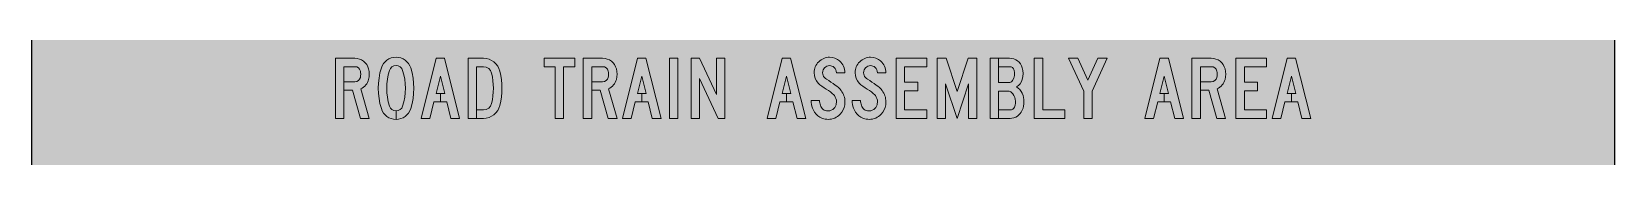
# Model space of a CAD drawing. Header units: millimetres. Extents: x 1969 to 2074, y 2991 to 3097.
# Drawn here: x 1969 to 2074, y 3064.3 to 3071.5 of the extents above; entities that cross this region are included whole.
import ezdxf

# ---------------------------------------------------------------- set-up
doc = ezdxf.new("R2010")
doc.units = ezdxf.units.MM
doc.layers.add('DIM', color=1, linetype='Continuous')
doc.layers.add('L18', color=4, linetype='Continuous')
doc.layers.add('GSCOLORFILL', color=7, linetype='Continuous', lineweight=0)

# ---------------------------------------------------------------- blocks, each defined once
blk = doc.blocks.new('*U400')
at = {"layer": 'GSCOLORFILL', "true_color": 0xf5f5f5, "transparency": 33554687}
blk.add_hatch(color=7, dxfattribs=at).paths.add_polyline_path([(-950, -1000), (950, -1000, 0.414214), (1050, -900), (1050, 900, 0.414214), (950, 1000), (-950, 1000, 0.414214), (-1050, 900), (-1050, -900, 0.414214)])
at = {"layer": 'GSCOLORFILL', "color": 7, "linetype": 'Continuous', "true_color": 0xf5f5f5, "transparency": 33554687}
blk.add_lwpolyline([(-950, -1000), (950, -1000, 0.414214), (1050, -900), (1050, 900, 0.414214), (950, 1000), (-950, 1000, 0.414214), (-1050, 900), (-1050, -900, 0.414214), (-950, -1000)], format="xyb", close=True, dxfattribs=at).dxf.unprotected_set("ltscale", 0)
blk.add_lwpolyline([(-950, -1000), (950, -1000, 0.414214), (1050, -900), (1050, 900, 0.414214), (950, 1000), (-950, 1000, 0.414214), (-1050, 900), (-1050, -900, 0.414214), (-950, -1000)], format="xyb", close=True, dxfattribs=at).dxf.unprotected_set("ltscale", 0)
blk = doc.blocks.new('*U375')
at = {"layer": 'GSCOLORFILL', "linetype": 'Continuous'}
blk.add_hatch(color=0, dxfattribs=at).paths.add_polyline_path([(64.3, 172, -0.344881), (82.7, 157.6, -0.12178), (82.7, 136.4, -0.344881), (64.3, 122), (28, 122), (28, 94), (56.1, 94), (82.9, 0), (112, 0), (84, 98.3, 0.227614), (109.9, 129.7, 0.12178), (109.9, 164.3, 0.344881), (64.3, 200), (0, 200), (0, 0), (28, 0), (28, 172)])
at = {"layer": 'GSCOLORFILL', "color": 0}
blk.add_lwpolyline([(64.3, 122, 0.344881), (82.7, 136.4, 0.12178), (82.7, 157.6, 0.344881), (64.3, 172), (28, 172), (28, 0), (0, 0), (0, 200), (64.3, 200, -0.344881), (109.9, 164.3, -0.12178), (109.9, 129.7, -0.227614), (84, 98.3), (112, 0), (82.9, 0), (56.1, 94), (28, 94), (28, 122)], format="xyb", close=True, dxfattribs=at)
blk = doc.blocks.new('*U376')
at = {"layer": 'GSCOLORFILL', "linetype": 'Continuous'}
blk.add_hatch(color=0, dxfattribs=at).paths.add_polyline_path([(81, 40.6, -0.328043), (59, 24.5), (59, -3.5, 0.328109), (107.7, 32.3, 0.152381), (107.7, 167.7, 0.735537), (10.3, 167.7, 0.152381), (10.3, 32.3, 0.328163), (59, -3.5), (59, 24.5, -0.328163), (37, 40.6, -0.152381), (37, 159.4, -0.735537), (81, 159.4, -0.152381)])
at = {"layer": 'GSCOLORFILL', "color": 0}
blk.add_lwpolyline([(59, 24.5, -0.328163), (37, 40.6, -0.152381), (37, 159.4, -0.735537), (81, 159.4, -0.152381), (81, 40.6, -0.328043), (59, 24.5), (59, -3.5, 0.328109), (107.7, 32.3, 0.152381), (107.7, 167.7, 0.735537), (10.3, 167.7, 0.152381), (10.3, 32.3, 0.328163), (59, -3.5)], format="xyb", close=True, dxfattribs=at)
blk = doc.blocks.new('*U377')
at = {"layer": 'GSCOLORFILL', "linetype": 'Continuous'}
blk.add_hatch(color=0, dxfattribs=at).paths.add_polyline_path([(78, 200), (50, 200), (0, 0), (28.9, 0), (42.6, 55), (64, 55), (64, 83), (49.6, 83), (64, 140.6), (78.4, 83), (64, 83), (64, 55), (85.4, 55), (99.1, 0), (128, 0)])
at = {"layer": 'GSCOLORFILL', "color": 0}
blk.add_lwpolyline([(64, 83), (49.6, 83), (64, 140.6), (78.4, 83), (64, 83), (64, 55), (85.4, 55), (99.1, 0), (128, 0), (78, 200), (50, 200), (0, 0), (28.9, 0), (42.6, 55), (64, 55)], close=True, dxfattribs=at)
blk = doc.blocks.new('*U378')
at = {"layer": 'GSCOLORFILL', "linetype": 'Continuous'}
blk.add_hatch(color=0, dxfattribs=at).paths.add_polyline_path([(78.2, 150.4, -0.114899), (78.2, 49.6, -0.348682), (50.9, 28), (28, 28), (28, 0), (50.9, 0, 0.348682), (105.5, 43.3, 0.114899), (105.5, 156.7, 0.348682), (50.9, 200), (0, 200), (0, 0), (28, 0), (28, 172), (50.9, 172, -0.348682)])
at = {"layer": 'GSCOLORFILL', "color": 0}
blk.add_lwpolyline([(28, 28), (28, 0), (50.9, 0, 0.348682), (105.5, 43.3, 0.114899), (105.5, 156.7, 0.348682), (50.9, 200), (0, 200), (0, 0), (28, 0), (28, 172), (50.9, 172, -0.348682), (78.2, 150.4, -0.114899), (78.2, 49.6, -0.348682), (50.9, 28)], format="xyb", close=True, dxfattribs=at)
blk = doc.blocks.new('*U374')
at = {"layer": 'DIM', "color": 28, "true_color": 0x0a0a0a, "xscale": 0.4, "yscale": 0.4, "zscale": 0.4}
for name, p in [('*U375', (0, 0)), ('*U376', (56.8, 0)), ('*U377', (113.6, 0)), ('*U378', (176, 0))]:
    blk.add_blockref(name, p, dxfattribs=at)
blk = doc.blocks.new('*U380')
at = {"layer": 'GSCOLORFILL', "linetype": 'Continuous'}
blk.add_hatch(color=0, dxfattribs=at).paths.add_polyline_path([(37, 172), (0, 172), (0, 200), (102, 200), (102, 172), (65, 172), (65, 0), (37, 0)])
at = {"layer": 'GSCOLORFILL', "color": 0}
blk.add_lwpolyline([(37, 172), (0, 172), (0, 200), (102, 200), (102, 172), (65, 172), (65, 0), (37, 0)], close=True, dxfattribs=at)
blk = doc.blocks.new('*U381')
at = {"layer": 'GSCOLORFILL', "linetype": 'Continuous'}
blk.add_hatch(color=0, dxfattribs=at).paths.add_polyline_path([(64.3, 172, -0.344881), (82.7, 157.6, -0.12178), (82.7, 136.4, -0.344881), (64.3, 122), (28, 122), (28, 94), (56.1, 94), (82.9, 0), (112, 0), (84, 98.3, 0.227614), (109.9, 129.7, 0.12178), (109.9, 164.3, 0.344881), (64.3, 200), (0, 200), (0, 0), (28, 0), (28, 172)])
at = {"layer": 'GSCOLORFILL', "color": 0}
blk.add_lwpolyline([(64.3, 122, 0.344881), (82.7, 136.4, 0.12178), (82.7, 157.6, 0.344881), (64.3, 172), (28, 172), (28, 0), (0, 0), (0, 200), (64.3, 200, -0.344881), (109.9, 164.3, -0.12178), (109.9, 129.7, -0.227614), (84, 98.3), (112, 0), (82.9, 0), (56.1, 94), (28, 94), (28, 122)], format="xyb", close=True, dxfattribs=at)
blk = doc.blocks.new('*U382')
at = {"layer": 'GSCOLORFILL', "linetype": 'Continuous'}
blk.add_hatch(color=0, dxfattribs=at).paths.add_polyline_path([(78, 200), (50, 200), (0, 0), (28.9, 0), (42.6, 55), (64, 55), (64, 83), (49.6, 83), (64, 140.6), (78.4, 83), (64, 83), (64, 55), (85.4, 55), (99.1, 0), (128, 0)])
at = {"layer": 'GSCOLORFILL', "color": 0}
blk.add_lwpolyline([(64, 83), (49.6, 83), (64, 140.6), (78.4, 83), (64, 83), (64, 55), (85.4, 55), (99.1, 0), (128, 0), (78, 200), (50, 200), (0, 0), (28.9, 0), (42.6, 55), (64, 55)], close=True, dxfattribs=at)
blk = doc.blocks.new('*U383')
at = {"layer": 'GSCOLORFILL', "linetype": 'Continuous'}
blk.add_hatch(color=0, dxfattribs=at).paths.add_polyline_path([(0, 200), (28, 200), (28, 0), (0, 0)])
at = {"layer": 'GSCOLORFILL', "color": 0}
blk.add_lwpolyline([(0, 200), (28, 200), (28, 0), (0, 0)], close=True, dxfattribs=at)
blk = doc.blocks.new('*U384')
at = {"layer": 'GSCOLORFILL', "linetype": 'Continuous'}
blk.add_hatch(color=0, dxfattribs=at).paths.add_polyline_path([(27.7, 200), (0, 200), (0, 0), (28, 0), (28, 133), (90, 0), (112, 0), (112, 200), (84, 200), (84, 79.1)])
at = {"layer": 'GSCOLORFILL', "color": 0}
blk.add_lwpolyline([(90, 0), (112, 0), (112, 200), (84, 200), (84, 79.1), (27.7, 200), (0, 200), (0, 0), (28, 0), (28, 133)], close=True, dxfattribs=at)
blk = doc.blocks.new('*U379')
at = {"layer": 'DIM', "color": 28, "true_color": 0x0a0a0a, "xscale": 0.4, "yscale": 0.4, "zscale": 0.4}
for name, p in [('*U380', (0, 0)), ('*U381', (52, 0)), ('*U382', (104, 0)), ('*U383', (166.4, 0)), ('*U384', (195.2, 0))]:
    blk.add_blockref(name, p, dxfattribs=at)
blk = doc.blocks.new('*U386')
at = {"layer": 'GSCOLORFILL', "linetype": 'Continuous'}
blk.add_hatch(color=0, dxfattribs=at).paths.add_polyline_path([(78, 200), (50, 200), (0, 0), (28.9, 0), (42.6, 55), (64, 55), (64, 83), (49.6, 83), (64, 140.6), (78.4, 83), (64, 83), (64, 55), (85.4, 55), (99.1, 0), (128, 0)])
at = {"layer": 'GSCOLORFILL', "color": 0}
blk.add_lwpolyline([(64, 83), (49.6, 83), (64, 140.6), (78.4, 83), (64, 83), (64, 55), (85.4, 55), (99.1, 0), (128, 0), (78, 200), (50, 200), (0, 0), (28.9, 0), (42.6, 55), (64, 55)], close=True, dxfattribs=at)
blk = doc.blocks.new('*U387')
at = {"layer": 'GSCOLORFILL'}
h = blk.add_hatch(color=0, dxfattribs=at)
edge = h.paths.add_edge_path()
edge.add_arc((-588.5, -858.1), 1149.1, 55.3909, 57.1046, ccw=False)
edge.add_arc((31.2, 39.9), 58.1, 37.8845, 55.3909, ccw=False)
edge.add_arc((51.1, 55.3), 32.9, 0, 37.8845, ccw=False)
edge.add_arc((45.4, 55.3), 38.6, 350.8629, 360, ccw=False)
edge.add_arc((52.5, 54.2), 31.4, 317.2967, 350.8629, ccw=False)
edge.add_arc((56.4, 50.6), 26.1, 270, 317.2967, ccw=False)
edge.add_arc((56.4, 55), 30.5, 251.079, 270, ccw=False)
edge.add_arc((52.9, 44.9), 19.8, 229.3133, 251.079, ccw=False)
edge.add_arc((61.1, 54.4), 32.4, 199.4306, 229.3133, ccw=False)
edge.add_arc((73.8, 58.9), 45.8, 180.0011, 199.4303, ccw=False)
edge.add_line((28, 58.9), (0, 58.9))
edge.add_arc((73.8, 58.9), 73.8, 180.0007, 199.4304)
edge.add_arc((61.1, 54.4), 60.4, 199.4306, 229.3133)
edge.add_arc((52.9, 44.9), 47.8, 229.3133, 251.079)
edge.add_arc((56.4, 55), 58.5, 251.079, 270)
edge.add_arc((56.4, 50.6), 54.1, 270, 317.2967)
edge.add_arc((52.5, 54.2), 59.4, 317.2967, 350.8629)
edge.add_arc((45.4, 55.3), 66.6, 350.8629, 360)
edge.add_arc((51.1, 55.3), 60.9, 360, 397.8845)
edge.add_arc((31.2, 39.9), 86.1, 37.8845, 55.3909)
edge.add_arc((-588.5, -858.1), 1177.1, 55.3909, 57.1046)
edge.add_arc((70, 159.9), 35.3, 223.0176, 237.1046, ccw=False)
edge.add_arc((61.5, 152), 23.6, 180, 223.0176, ccw=False)
edge.add_arc((61.4, 152), 23.5, 89.9999, 180, ccw=False)
edge.add_arc((61.4, 153.7), 21.8, 48.6785, 90, ccw=False)
edge.add_arc((59.7, 151.8), 24.3, 0, 48.6785, ccw=False)
edge.add_line((84, 151.8), (112, 151.8))
edge.add_arc((59.7, 151.8), 52.3, 0, 48.6785)
edge.add_arc((61.4, 153.7), 49.8, 48.6785, 90)
edge.add_arc((61.4, 152), 51.5, 89.9999, 180)
edge.add_arc((61.5, 152), 51.6, 180, 223.0176)
edge.add_arc((70, 159.9), 63.3, 223.0176, 237.1046)
at = {"layer": 'GSCOLORFILL', "color": 0}
blk.add_lwpolyline([(35.6, 106.8, -0.007478), (64.2, 87.7, -0.076535), (77.1, 75.6, -0.166825), (84, 55.3, -0.039889), (83.5, 49.2, -0.147516), (75.6, 32.9, -0.209351), (56.4, 24.5, -0.082747), (46.5, 26.1, -0.095257), (40, 29.9, -0.131132), (30.6, 43.6, -0.084979), (28, 58.9), (0, 58.9, 0.084982), (4.2, 34.3, 0.131132), (21.8, 8.6, 0.095257), (37.4, -0.3, 0.082747), (56.4, -3.5, 0.209351), (96.2, 13.9, 0.147516), (111.2, 44.8, 0.039889), (112, 55.3, 0.166825), (99.2, 92.8, 0.076535), (80.1, 110.8, 0.007478), (50.8, 130.3, -0.061544), (44.2, 135.9, -0.189935), (37.9, 152, -0.414214), (61.4, 175.5, -0.182279), (75.7, 170.1, -0.215653), (84, 151.8), (112, 151.8, 0.215653), (94.2, 191.1, 0.182279), (61.4, 203.5, 0.414214), (9.9, 152, 0.189935), (23.7, 116.8, 0.061544)], format="xyb", close=True, dxfattribs=at)
blk = doc.blocks.new('*U388')
at = {"layer": 'GSCOLORFILL'}
h = blk.add_hatch(color=0, dxfattribs=at)
edge = h.paths.add_edge_path()
edge.add_arc((-588.5, -858.1), 1149.1, 55.3909, 57.1046, ccw=False)
edge.add_arc((31.2, 39.9), 58.1, 37.8845, 55.3909, ccw=False)
edge.add_arc((51.1, 55.3), 32.9, 0, 37.8845, ccw=False)
edge.add_arc((45.4, 55.3), 38.6, 350.8629, 360, ccw=False)
edge.add_arc((52.5, 54.2), 31.4, 317.2967, 350.8629, ccw=False)
edge.add_arc((56.4, 50.6), 26.1, 270, 317.2967, ccw=False)
edge.add_arc((56.4, 55), 30.5, 251.079, 270, ccw=False)
edge.add_arc((52.9, 44.9), 19.8, 229.3133, 251.079, ccw=False)
edge.add_arc((61.1, 54.4), 32.4, 199.4306, 229.3133, ccw=False)
edge.add_arc((73.8, 58.9), 45.8, 180.0011, 199.4303, ccw=False)
edge.add_line((28, 58.9), (0, 58.9))
edge.add_arc((73.8, 58.9), 73.8, 180.0007, 199.4304)
edge.add_arc((61.1, 54.4), 60.4, 199.4306, 229.3133)
edge.add_arc((52.9, 44.9), 47.8, 229.3133, 251.079)
edge.add_arc((56.4, 55), 58.5, 251.079, 270)
edge.add_arc((56.4, 50.6), 54.1, 270, 317.2967)
edge.add_arc((52.5, 54.2), 59.4, 317.2967, 350.8629)
edge.add_arc((45.4, 55.3), 66.6, 350.8629, 360)
edge.add_arc((51.1, 55.3), 60.9, 360, 397.8845)
edge.add_arc((31.2, 39.9), 86.1, 37.8845, 55.3909)
edge.add_arc((-588.5, -858.1), 1177.1, 55.3909, 57.1046)
edge.add_arc((70, 159.9), 35.3, 223.0176, 237.1046, ccw=False)
edge.add_arc((61.5, 152), 23.6, 180, 223.0176, ccw=False)
edge.add_arc((61.4, 152), 23.5, 89.9999, 180, ccw=False)
edge.add_arc((61.4, 153.7), 21.8, 48.6785, 90, ccw=False)
edge.add_arc((59.7, 151.8), 24.3, 0, 48.6785, ccw=False)
edge.add_line((84, 151.8), (112, 151.8))
edge.add_arc((59.7, 151.8), 52.3, 0, 48.6785)
edge.add_arc((61.4, 153.7), 49.8, 48.6785, 90)
edge.add_arc((61.4, 152), 51.5, 89.9999, 180)
edge.add_arc((61.5, 152), 51.6, 180, 223.0176)
edge.add_arc((70, 159.9), 63.3, 223.0176, 237.1046)
at = {"layer": 'GSCOLORFILL', "color": 0}
blk.add_lwpolyline([(35.6, 106.8, -0.007478), (64.2, 87.7, -0.076535), (77.1, 75.6, -0.166825), (84, 55.3, -0.039889), (83.5, 49.2, -0.147516), (75.6, 32.9, -0.209351), (56.4, 24.5, -0.082747), (46.5, 26.1, -0.095257), (40, 29.9, -0.131132), (30.6, 43.6, -0.084979), (28, 58.9), (0, 58.9, 0.084982), (4.2, 34.3, 0.131132), (21.8, 8.6, 0.095257), (37.4, -0.3, 0.082747), (56.4, -3.5, 0.209351), (96.2, 13.9, 0.147516), (111.2, 44.8, 0.039889), (112, 55.3, 0.166825), (99.2, 92.8, 0.076535), (80.1, 110.8, 0.007478), (50.8, 130.3, -0.061544), (44.2, 135.9, -0.189935), (37.9, 152, -0.414214), (61.4, 175.5, -0.182279), (75.7, 170.1, -0.215653), (84, 151.8), (112, 151.8, 0.215653), (94.2, 191.1, 0.182279), (61.4, 203.5, 0.414214), (9.9, 152, 0.189935), (23.7, 116.8, 0.061544)], format="xyb", close=True, dxfattribs=at)
blk = doc.blocks.new('*U389')
at = {"layer": 'GSCOLORFILL', "linetype": 'Continuous'}
blk.add_hatch(color=0, dxfattribs=at).paths.add_polyline_path([(28, 28), (28, 92), (71.8, 92), (71.8, 120), (28, 120), (28, 172), (102, 172), (102, 200), (0, 200), (0, 0), (102, 0), (102, 28)])
at = {"layer": 'GSCOLORFILL', "color": 0}
blk.add_lwpolyline([(28, 28), (28, 92), (71.8, 92), (71.8, 120), (28, 120), (28, 172), (102, 172), (102, 200), (0, 200), (0, 0), (102, 0), (102, 28)], close=True, dxfattribs=at)
blk = doc.blocks.new('*U390')
at = {"layer": 'GSCOLORFILL', "linetype": 'Continuous'}
blk.add_hatch(color=0, dxfattribs=at).paths.add_polyline_path([(66, 0), (104, 115.2), (104, 0), (132, 0), (132, 200), (102.5, 200), (66, 89.3), (29.5, 200), (0, 200), (0, 0), (28, 0), (28, 115.2)])
at = {"layer": 'GSCOLORFILL', "color": 0}
blk.add_lwpolyline([(66, 0), (104, 115.2), (104, 0), (132, 0), (132, 200), (102.5, 200), (66, 89.3), (29.5, 200), (0, 200), (0, 0), (28, 0), (28, 115.2)], close=True, dxfattribs=at)
blk = doc.blocks.new('*U391')
at = {"layer": 'GSCOLORFILL', "linetype": 'Continuous'}
blk.add_hatch(color=0, dxfattribs=at).paths.add_polyline_path([(64, 172, -0.333333), (79.4, 160.5, -0.223142), (74, 126, -0.249069), (60.7, 119), (28, 119), (28, 200), (0, 200), (0, 0), (28, 0), (28, 91), (59.6, 91, -0.196262), (70.8, 86.4, -0.309155), (80.5, 37.7, -0.300336), (65.7, 28), (28, 28), (28, 0), (65.7, 0, 0.300336), (106.2, 26.7, 0.204656), (106.2, 83.3, 0.16707), (87, 104.5, 0.186129), (106.2, 129.7, 0.142857), (106.2, 168.3, 0.333333), (64, 200), (28, 200), (28, 172)])
at = {"layer": 'GSCOLORFILL', "color": 0}
blk.add_lwpolyline([(59.6, 91), (28, 91), (28, 0), (0, 0), (0, 200), (28, 200), (28, 119), (60.7, 119, 0.249069), (74, 126, 0.223142), (79.4, 160.5, 0.333333), (64, 172), (28, 172), (28, 200), (64, 200, -0.333333), (106.2, 168.3, -0.142857), (106.2, 129.7, -0.186129), (87, 104.5, -0.16707), (106.2, 83.3, -0.204656), (106.2, 26.7, -0.300336), (65.7, 0), (28, 0), (28, 28), (65.7, 28, 0.300336), (80.5, 37.7, 0.309155), (70.8, 86.4, 0.196262)], format="xyb", close=True, dxfattribs=at)
blk = doc.blocks.new('*U392')
at = {"layer": 'GSCOLORFILL', "linetype": 'Continuous'}
blk.add_hatch(color=0, dxfattribs=at).paths.add_polyline_path([(0, 200), (28, 200), (28, 28), (102, 28), (102, 0), (0, 0)])
at = {"layer": 'GSCOLORFILL', "color": 0}
blk.add_lwpolyline([(0, 200), (28, 200), (28, 28), (102, 28), (102, 0), (0, 0)], close=True, dxfattribs=at)
blk = doc.blocks.new('*U393')
at = {"layer": 'GSCOLORFILL', "linetype": 'Continuous'}
blk.add_hatch(color=0, dxfattribs=at).paths.add_polyline_path([(64, 127.6), (30.8, 200), (0, 200), (50, 91), (50, 0), (78, 0), (78, 91), (128, 200), (97.2, 200)])
at = {"layer": 'GSCOLORFILL', "color": 0}
blk.add_lwpolyline([(50, 91), (50, 0), (78, 0), (78, 91), (128, 200), (97.2, 200), (64, 127.6), (30.8, 200), (0, 200)], close=True, dxfattribs=at)
blk = doc.blocks.new('*U385')
at = {"layer": 'DIM', "color": 28, "true_color": 0x0a0a0a, "yscale": 0.4}
for name, p, xscale, zscale in [('*U386', (0, 0), 0.4, 0.4), ('*U387', (58.4, 0), 0.3999999024332537, 0.3999999024332537), ('*U388', (112.8, 0), 0.3999999024332537, 0.3999999024332537), ('*U389', (171.2, 0), 0.4, 0.4), ('*U390', (225.6, 0), 0.4, 0.4), ('*U391', (296, 0), 0.4, 0.4), ('*U392', (354.4, 0), 0.4, 0.4), ('*U393', (400, 0), 0.4, 0.4)]:
    blk.add_blockref(name, p, dxfattribs=dict(at, xscale=xscale, zscale=zscale))
blk = doc.blocks.new('*U395')
at = {"layer": 'GSCOLORFILL', "linetype": 'Continuous'}
blk.add_hatch(color=0, dxfattribs=at).paths.add_polyline_path([(78, 200), (50, 200), (0, 0), (28.9, 0), (42.6, 55), (64, 55), (64, 83), (49.6, 83), (64, 140.6), (78.4, 83), (64, 83), (64, 55), (85.4, 55), (99.1, 0), (128, 0)])
at = {"layer": 'GSCOLORFILL', "color": 0}
blk.add_lwpolyline([(64, 83), (49.6, 83), (64, 140.6), (78.4, 83), (64, 83), (64, 55), (85.4, 55), (99.1, 0), (128, 0), (78, 200), (50, 200), (0, 0), (28.9, 0), (42.6, 55), (64, 55)], close=True, dxfattribs=at)
blk = doc.blocks.new('*U396')
at = {"layer": 'GSCOLORFILL', "linetype": 'Continuous'}
blk.add_hatch(color=0, dxfattribs=at).paths.add_polyline_path([(64.3, 172, -0.344881), (82.7, 157.6, -0.12178), (82.7, 136.4, -0.344881), (64.3, 122), (28, 122), (28, 94), (56.1, 94), (82.9, 0), (112, 0), (84, 98.3, 0.227614), (109.9, 129.7, 0.12178), (109.9, 164.3, 0.344881), (64.3, 200), (0, 200), (0, 0), (28, 0), (28, 172)])
at = {"layer": 'GSCOLORFILL', "color": 0}
blk.add_lwpolyline([(64.3, 122, 0.344881), (82.7, 136.4, 0.12178), (82.7, 157.6, 0.344881), (64.3, 172), (28, 172), (28, 0), (0, 0), (0, 200), (64.3, 200, -0.344881), (109.9, 164.3, -0.12178), (109.9, 129.7, -0.227614), (84, 98.3), (112, 0), (82.9, 0), (56.1, 94), (28, 94), (28, 122)], format="xyb", close=True, dxfattribs=at)
blk = doc.blocks.new('*U397')
at = {"layer": 'GSCOLORFILL', "linetype": 'Continuous'}
blk.add_hatch(color=0, dxfattribs=at).paths.add_polyline_path([(28, 28), (28, 92), (71.8, 92), (71.8, 120), (28, 120), (28, 172), (102, 172), (102, 200), (0, 200), (0, 0), (102, 0), (102, 28)])
at = {"layer": 'GSCOLORFILL', "color": 0}
blk.add_lwpolyline([(28, 28), (28, 92), (71.8, 92), (71.8, 120), (28, 120), (28, 172), (102, 172), (102, 200), (0, 200), (0, 0), (102, 0), (102, 28)], close=True, dxfattribs=at)
blk = doc.blocks.new('*U398')
at = {"layer": 'GSCOLORFILL', "linetype": 'Continuous'}
blk.add_hatch(color=0, dxfattribs=at).paths.add_polyline_path([(78, 200), (50, 200), (0, 0), (28.9, 0), (42.6, 55), (64, 55), (64, 83), (49.6, 83), (64, 140.6), (78.4, 83), (64, 83), (64, 55), (85.4, 55), (99.1, 0), (128, 0)])
at = {"layer": 'GSCOLORFILL', "color": 0}
blk.add_lwpolyline([(64, 83), (49.6, 83), (64, 140.6), (78.4, 83), (64, 83), (64, 55), (85.4, 55), (99.1, 0), (128, 0), (78, 200), (50, 200), (0, 0), (28.9, 0), (42.6, 55), (64, 55)], close=True, dxfattribs=at)
blk = doc.blocks.new('*U394')
at = {"layer": 'DIM', "color": 28, "true_color": 0x0a0a0a, "xscale": 0.4, "yscale": 0.4, "zscale": 0.4}
for name, p in [('*U395', (0, 0)), ('*U396', (62.4, 0)), ('*U397', (120.8, 0)), ('*U398', (168.8, 0))]:
    blk.add_blockref(name, p, dxfattribs=at)
blk = doc.blocks.new('*U373')
at = {"layer": 'DIM'}
for name, p in [('*U374', (0, 0)), ('*U379', (276.8, 0)), ('*U385', (572.8, 0)), ('*U394', (1074, 0))]:
    blk.add_blockref(name, p, dxfattribs=at)

msp = doc.modelspace()

# ---------------------------------------------------------------- linework, layer by layer
at = {"layer": 'L18'}
msp.add_lwpolyline([(1974.05, 3096.85), (2069.05, 3096.85, -0.414214), (2074.05, 3091.85), (2074.05, 3001.85, -0.414214), (2069.05, 2996.85), (1974.05, 2996.85, -0.414214), (1969.05, 3001.85), (1969.05, 3091.85, -0.414214)], format="xyb", close=True, dxfattribs=at)

# ---------------------------------------------------------------- block references
at = {"layer": 'DIM', "xscale": 0.05, "yscale": 0.05, "zscale": 0.05}
for name, p in [('*U400', (2021.55, 3046.85)), ('*U373', (1989.2, 3066.85))]:
    msp.add_blockref(name, p, dxfattribs=at)

doc.saveas('drawing.dxf')
